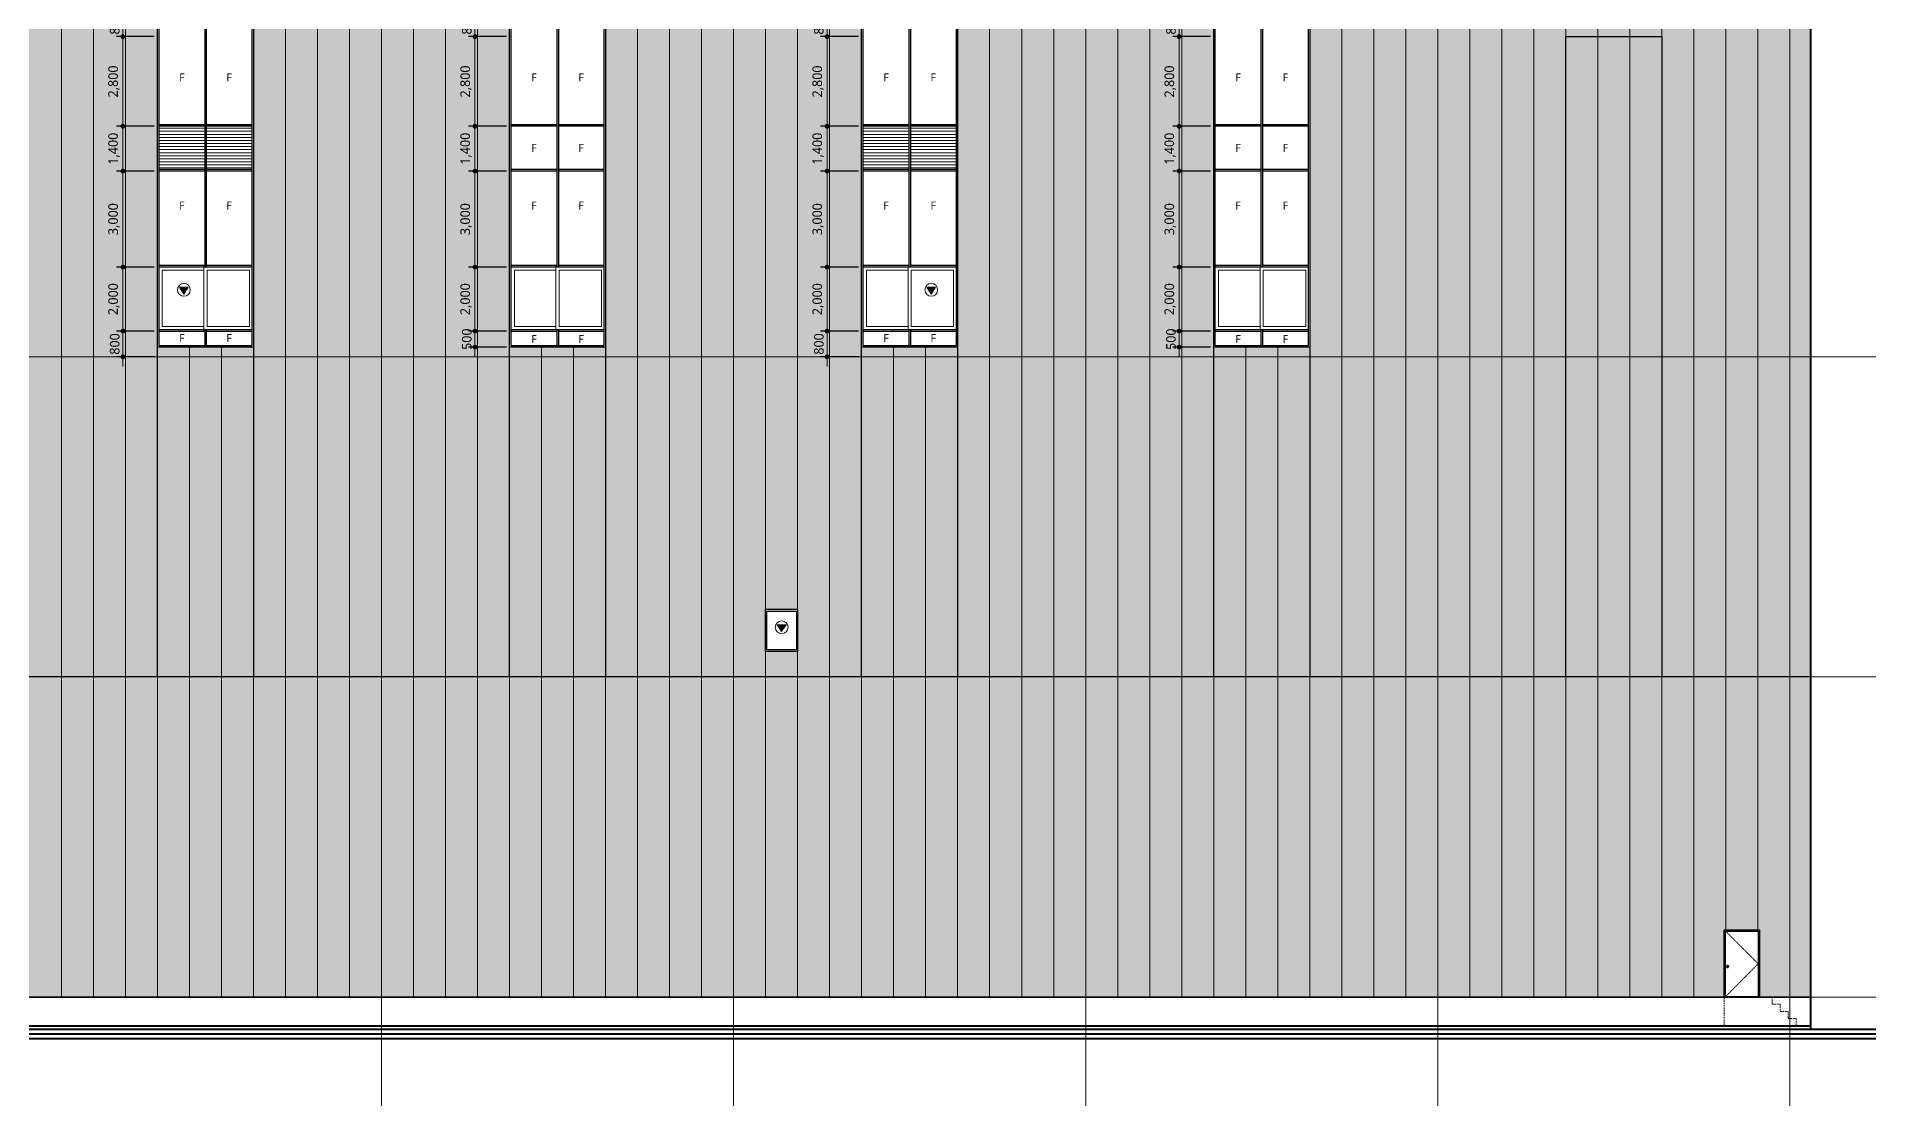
# Model space of a CAD drawing. Header units: millimetres. Extents: x 1680000 to 3024000, y 712800 to 950400.
# Drawn here: x 2558685 to 2615913, y 782194 to 815360 of the extents above; entities that cross this region are included whole.
import ezdxf
from ezdxf.enums import TextEntityAlignment as Align

# ---------------------------------------------------------------- set-up
doc = ezdxf.new("R2010")
doc.units = ezdxf.units.MM
doc.set_wipeout_variables(frame=1)
for name, pattern in [('CEN', [62, 60, -1, 0, -1]), ('DASHDOT', [1, 0.5, -0.25, 0, -0.25]), ('HID', [2, 1.1, -0.9]), ('HIDDEN', [0.375, 0.25, -0.125])]:
    doc.linetypes.add(name, pattern=pattern)
doc.layers.get('Defpoints').update_dxf_attribs({"color": 140})
for name, color, linetype, lineweight in [('A-AXIS-LINE', 1, 'CEN', 15), ('A-DWXK-OPEN', 1, 'HID', 15), ('A-DWXM-WIND', 4, 'Continuous', 25), ('A-ELEV-LIN1', 2, 'Continuous', 40), ('A-ELEV-LIN2', 7, 'Continuous', 25), ('A-ELEV-LIN3', 8, 'Continuous', 18), ('A-ELEV-WIN', 4, 'Continuous', 25), ('A-MKXS-TEXT1', 3, 'Continuous', 25), ('A-XXXX-HID', 8, 'HIDDEN', 18)]:
    doc.layers.add(name, color=color, linetype=linetype, lineweight=lineweight)
doc.layers.add('A-XXXX-NPLT', color=144, linetype='Continuous', lineweight=15, plot=False)
doc.layers.add('WINELEV', color=4, linetype='Continuous')
doc.layers.add('입면색상', color=7, linetype='Continuous')
doc.styles.add('HY울릉도L', font='')
doc.styles.add('맑은고딕', font='malgun.ttf')
doc.styles.get('HY울릉도L').set_extended_font_data('HYwulM')
doc.dimstyles.new('CDIM', dxfattribs={"dimtxt": 3, "dimasz": 1.5, "dimexe": 2, "dimexo": 1, "dimgap": 1, "dimtad": 1, "dimdec": 0, "dimrnd": 0.5, "dimzin": 0, "dimdsep": 32, "dimlunit": 6, "dimtxsty": 'HY울릉도L', "dimblk1": '_CIDOT', "dimblk2": '_CIDOT', "dimsah": 1, "dimcen": 5.5, "dimclrd": 2, "dimclre": 2, "dimclrt": 7, "dimadec": 0, "dimazin": 0, "dimtfac": 1, "dimtdec": 0, "dimtix": 1, "dimtmove": 2, "dimatfit": 1, "dimldrblk": '_CIDOT', "dimfxl": 1, "dimtolj": 1, "dimtzin": 0, "dimlwd": -1, "dimarcsym": 0})

# ---------------------------------------------------------------- blocks, each defined once
blk = doc.blocks.new('_CIDOT')
at = {"color": 0, "linetype": 'ByBlock'}
blk.add_line((2, 0), (-1, 0), dxfattribs=at)
at = {"color": 0, "linetype": 'ByBlock', "const_width": 0.5}
blk.add_lwpolyline([(-0.25, 0, 1), (0.25, 0, 1)], format="xyb", close=True, dxfattribs=at)
blk = doc.blocks.new('*D61')
at = {"layer": 'A-XXXX-NPLT', "transparency": 16777216}
for p, q in [((-1080, 10950), (-1080, 11100)), ((-1080, 10800), (-1080, 10000)), ((-1080, 9850), (-1080, 9700))]:
    blk.add_line(p, q, dxfattribs=at)
at = {"layer": 'A-XXXX-NPLT', "lineweight": -2, "transparency": 16777216}
for p, q in [((-100, 10800), (-1280, 10800)), ((-100, 10000), (-1280, 10000))]:
    blk.add_line(p, q, dxfattribs=at)
at = {"layer": 'Defpoints', "color": 0, "transparency": 16777216}
for p in [(0, 10800), (-1080, 10000), (0, 10000)]:
    blk.add_point(p, dxfattribs=at)
at = {"layer": 'A-XXXX-NPLT', "transparency": 16777216, "xscale": 150, "yscale": 150, "zscale": 150}
for p, rotation in [((-1080, 10800), 270), ((-1080, 10000), 90)]:
    blk.add_blockref('_CIDOT', p, dxfattribs=dict(at, rotation=rotation))
at = {"layer": 'A-XXXX-NPLT', "color": 3, "transparency": 16777216, "insert": (-1335, 10400), "char_height": 300, "attachment_point": 5, "rotation": 90, "style": '맑은고딕'}
blk.add_mtext('\\A1;800', dxfattribs=at)
blk = doc.blocks.new('*D66')
at = {"layer": 'A-XXXX-NPLT', "lineweight": -2, "transparency": 16777216}
for p, q in [((-100, 800), (-1280, 800)), ((-100, 300), (-1280, 300))]:
    blk.add_line(p, q, dxfattribs=at)
at = {"layer": 'A-XXXX-NPLT', "transparency": 16777216}
for p, q in [((-1080, 950), (-1080, 1100)), ((-1080, 800), (-1080, 300)), ((-1080, 150), (-1080, 0))]:
    blk.add_line(p, q, dxfattribs=at)
at = {"layer": 'Defpoints', "color": 0, "transparency": 16777216}
for p in [(0, 800), (-1080, 300), (0, 300)]:
    blk.add_point(p, dxfattribs=at)
at = {"layer": 'A-XXXX-NPLT', "transparency": 16777216, "xscale": 150, "yscale": 150, "zscale": 150}
for p, rotation in [((-1080, 800), 270), ((-1080, 300), 90)]:
    blk.add_blockref('_CIDOT', p, dxfattribs=dict(at, rotation=rotation))
at = {"layer": 'A-XXXX-NPLT', "color": 3, "transparency": 16777216, "insert": (-1335, 550), "char_height": 300, "attachment_point": 5, "rotation": 90, "style": '맑은고딕'}
blk.add_mtext('\\A1;500', dxfattribs=at)
blk = doc.blocks.new('*D67')
at = {"layer": 'A-XXXX-NPLT', "lineweight": -2, "transparency": 16777216}
for p, q in [((-100, 2800), (-1280, 2800)), ((-100, 800), (-1280, 800))]:
    blk.add_line(p, q, dxfattribs=at)
at = {"layer": 'A-XXXX-NPLT', "transparency": 16777216}
blk.add_line((-1080, 950), (-1080, 2650), dxfattribs=at)
at = {"layer": 'Defpoints', "color": 0, "transparency": 16777216}
for p in [(-1080, 2800), (0, 2800), (0, 800)]:
    blk.add_point(p, dxfattribs=at)
at = {"layer": 'A-XXXX-NPLT', "transparency": 16777216, "xscale": 150, "yscale": 150, "zscale": 150}
for p, rotation in [((-1080, 2800), 90), ((-1080, 800), 270)]:
    blk.add_blockref('_CIDOT', p, dxfattribs=dict(at, rotation=rotation))
at = {"layer": 'A-XXXX-NPLT', "color": 3, "transparency": 16777216, "insert": (-1360, 1800), "char_height": 300, "attachment_point": 5, "rotation": 90, "style": '맑은고딕'}
blk.add_mtext('\\A1;2,000', dxfattribs=at)
blk = doc.blocks.new('*D68')
at = {"layer": 'A-XXXX-NPLT', "lineweight": -2, "transparency": 16777216}
for p, q in [((-100, 10000), (-1280, 10000)), ((-100, 7200), (-1280, 7200))]:
    blk.add_line(p, q, dxfattribs=at)
at = {"layer": 'A-XXXX-NPLT', "transparency": 16777216}
blk.add_line((-1080, 7350), (-1080, 9850), dxfattribs=at)
at = {"layer": 'Defpoints', "color": 0, "transparency": 16777216}
for p in [(-1080, 10000), (0, 10000), (0, 7200)]:
    blk.add_point(p, dxfattribs=at)
at = {"layer": 'A-XXXX-NPLT', "transparency": 16777216, "xscale": 150, "yscale": 150, "zscale": 150}
for p, rotation in [((-1080, 10000), 90), ((-1080, 7200), 270)]:
    blk.add_blockref('_CIDOT', p, dxfattribs=dict(at, rotation=rotation))
at = {"layer": 'A-XXXX-NPLT', "color": 3, "transparency": 16777216, "insert": (-1360, 8600), "char_height": 300, "attachment_point": 5, "rotation": 90, "style": '맑은고딕'}
blk.add_mtext('\\A1;2,800', dxfattribs=at)
blk = doc.blocks.new('*D69')
at = {"layer": 'A-XXXX-NPLT', "lineweight": -2, "transparency": 16777216}
for p, q in [((-100, 7200), (-1280, 7200)), ((-100, 5800), (-1280, 5800))]:
    blk.add_line(p, q, dxfattribs=at)
at = {"layer": 'A-XXXX-NPLT', "transparency": 16777216}
blk.add_line((-1080, 7050), (-1080, 5950), dxfattribs=at)
at = {"layer": 'Defpoints', "color": 0, "transparency": 16777216}
for p in [(0, 7200), (-1080, 5800), (0, 5800)]:
    blk.add_point(p, dxfattribs=at)
at = {"layer": 'A-XXXX-NPLT', "transparency": 16777216, "xscale": 150, "yscale": 150, "zscale": 150}
for p, rotation in [((-1080, 7200), 90), ((-1080, 5800), 270)]:
    blk.add_blockref('_CIDOT', p, dxfattribs=dict(at, rotation=rotation))
at = {"layer": 'A-XXXX-NPLT', "color": 3, "transparency": 16777216, "insert": (-1361, 6500), "char_height": 300, "attachment_point": 5, "rotation": 90, "style": '맑은고딕'}
blk.add_mtext('\\A1;1,400', dxfattribs=at)
blk = doc.blocks.new('*D70')
at = {"layer": 'A-XXXX-NPLT', "lineweight": -2, "transparency": 16777216}
for p, q in [((-100, 5800), (-1280, 5800)), ((-100, 2800), (-1280, 2800))]:
    blk.add_line(p, q, dxfattribs=at)
at = {"layer": 'A-XXXX-NPLT', "transparency": 16777216}
blk.add_line((-1080, 5650), (-1080, 2950), dxfattribs=at)
at = {"layer": 'Defpoints', "color": 0, "transparency": 16777216}
for p in [(0, 5800), (-1080, 2800), (0, 2800)]:
    blk.add_point(p, dxfattribs=at)
at = {"layer": 'A-XXXX-NPLT', "transparency": 16777216, "xscale": 150, "yscale": 150, "zscale": 150}
for p, rotation in [((-1080, 5800), 90), ((-1080, 2800), 270)]:
    blk.add_blockref('_CIDOT', p, dxfattribs=dict(at, rotation=rotation))
at = {"layer": 'A-XXXX-NPLT', "color": 3, "transparency": 16777216, "insert": (-1360, 4300), "char_height": 300, "attachment_point": 5, "rotation": 90, "style": '맑은고딕'}
blk.add_mtext('\\A1;3,000', dxfattribs=at)
blk = doc.blocks.new('axis')
at = {"layer": 'A-AXIS-LINE'}
for p, q in [((4621438.1, -411118.7), (4883538.1, -411118.7)), ((4621438.1, -421118.7), (4883538.1, -421118.7)), ((4621438.1, -431118.7), (4883538.1, -431118.7)), ((4621438.1, -432118.7), (4883538.1, -432118.7))]:
    blk.add_line(p, q, dxfattribs=at)
blk = doc.blocks.new('*D36')
at = {"layer": 'A-XXXX-NPLT', "transparency": 16777216}
for p, q in [((-1080, 10850), (-1080, 11000)), ((-1080, 10700), (-1080, 9900)), ((-1080, 9750), (-1080, 9600))]:
    blk.add_line(p, q, dxfattribs=at)
at = {"layer": 'A-XXXX-NPLT', "lineweight": -2, "transparency": 16777216}
for p, q in [((-100, 10700), (-1280, 10700)), ((-100, 9900), (-1280, 9900))]:
    blk.add_line(p, q, dxfattribs=at)
at = {"layer": 'Defpoints', "color": 0, "transparency": 16777216}
for p in [(0, 10700), (-1080, 9900), (0, 9900)]:
    blk.add_point(p, dxfattribs=at)
at = {"layer": 'A-XXXX-NPLT', "transparency": 16777216, "xscale": 150, "yscale": 150, "zscale": 150}
for p, rotation in [((-1080, 10700), 270), ((-1080, 9900), 90)]:
    blk.add_blockref('_CIDOT', p, dxfattribs=dict(at, rotation=rotation))
at = {"layer": 'A-XXXX-NPLT', "color": 3, "transparency": 16777216, "insert": (-1335, 10300), "char_height": 300, "attachment_point": 5, "rotation": 90, "style": '맑은고딕'}
blk.add_mtext('\\A1;800', dxfattribs=at)
blk = doc.blocks.new('*D41')
at = {"layer": 'A-XXXX-NPLT', "lineweight": -2, "transparency": 16777216}
for p, q in [((-100, 700), (-1280, 700)), ((-100, -100), (-1280, -100))]:
    blk.add_line(p, q, dxfattribs=at)
at = {"layer": 'A-XXXX-NPLT', "transparency": 16777216}
for p, q in [((-1080, 850), (-1080, 1000)), ((-1080, 700), (-1080, -100)), ((-1080, -250), (-1080, -400))]:
    blk.add_line(p, q, dxfattribs=at)
at = {"layer": 'Defpoints', "color": 0, "transparency": 16777216}
for p in [(0, 700), (-1080, -100), (0, -100)]:
    blk.add_point(p, dxfattribs=at)
at = {"layer": 'A-XXXX-NPLT', "transparency": 16777216, "xscale": 150, "yscale": 150, "zscale": 150}
for p, rotation in [((-1080, 700), 270), ((-1080, -100), 90)]:
    blk.add_blockref('_CIDOT', p, dxfattribs=dict(at, rotation=rotation))
at = {"layer": 'A-XXXX-NPLT', "color": 3, "transparency": 16777216, "insert": (-1335, 300), "char_height": 300, "attachment_point": 5, "rotation": 90, "style": '맑은고딕'}
blk.add_mtext('\\A1;800', dxfattribs=at)
blk = doc.blocks.new('*D42')
at = {"layer": 'A-XXXX-NPLT', "lineweight": -2, "transparency": 16777216}
for p, q in [((-100, 2700), (-1280, 2700)), ((-100, 700), (-1280, 700))]:
    blk.add_line(p, q, dxfattribs=at)
at = {"layer": 'A-XXXX-NPLT', "transparency": 16777216}
blk.add_line((-1080, 850), (-1080, 2550), dxfattribs=at)
at = {"layer": 'Defpoints', "color": 0, "transparency": 16777216}
for p in [(-1080, 2700), (0, 2700), (0, 700)]:
    blk.add_point(p, dxfattribs=at)
at = {"layer": 'A-XXXX-NPLT', "transparency": 16777216, "xscale": 150, "yscale": 150, "zscale": 150}
for p, rotation in [((-1080, 2700), 90), ((-1080, 700), 270)]:
    blk.add_blockref('_CIDOT', p, dxfattribs=dict(at, rotation=rotation))
at = {"layer": 'A-XXXX-NPLT', "color": 3, "transparency": 16777216, "insert": (-1360, 1700), "char_height": 300, "attachment_point": 5, "rotation": 90, "style": '맑은고딕'}
blk.add_mtext('\\A1;2,000', dxfattribs=at)
blk = doc.blocks.new('*D43')
at = {"layer": 'A-XXXX-NPLT', "lineweight": -2, "transparency": 16777216}
for p, q in [((-100, 9900), (-1280, 9900)), ((-100, 7100), (-1280, 7100))]:
    blk.add_line(p, q, dxfattribs=at)
at = {"layer": 'A-XXXX-NPLT', "transparency": 16777216}
blk.add_line((-1080, 7250), (-1080, 9750), dxfattribs=at)
at = {"layer": 'Defpoints', "color": 0, "transparency": 16777216}
for p in [(-1080, 9900), (0, 9900), (0, 7100)]:
    blk.add_point(p, dxfattribs=at)
at = {"layer": 'A-XXXX-NPLT', "transparency": 16777216, "xscale": 150, "yscale": 150, "zscale": 150}
for p, rotation in [((-1080, 9900), 90), ((-1080, 7100), 270)]:
    blk.add_blockref('_CIDOT', p, dxfattribs=dict(at, rotation=rotation))
at = {"layer": 'A-XXXX-NPLT', "color": 3, "transparency": 16777216, "insert": (-1360, 8500), "char_height": 300, "attachment_point": 5, "rotation": 90, "style": '맑은고딕'}
blk.add_mtext('\\A1;2,800', dxfattribs=at)
blk = doc.blocks.new('*D44')
at = {"layer": 'A-XXXX-NPLT', "lineweight": -2, "transparency": 16777216}
for p, q in [((-100, 7100), (-1280, 7100)), ((-100, 5700), (-1280, 5700))]:
    blk.add_line(p, q, dxfattribs=at)
at = {"layer": 'A-XXXX-NPLT', "transparency": 16777216}
blk.add_line((-1080, 6950), (-1080, 5850), dxfattribs=at)
at = {"layer": 'Defpoints', "color": 0, "transparency": 16777216}
for p in [(0, 7100), (-1080, 5700), (0, 5700)]:
    blk.add_point(p, dxfattribs=at)
at = {"layer": 'A-XXXX-NPLT', "transparency": 16777216, "xscale": 150, "yscale": 150, "zscale": 150}
for p, rotation in [((-1080, 7100), 90), ((-1080, 5700), 270)]:
    blk.add_blockref('_CIDOT', p, dxfattribs=dict(at, rotation=rotation))
at = {"layer": 'A-XXXX-NPLT', "color": 3, "transparency": 16777216, "insert": (-1361, 6400), "char_height": 300, "attachment_point": 5, "rotation": 90, "style": '맑은고딕'}
blk.add_mtext('\\A1;1,400', dxfattribs=at)
blk = doc.blocks.new('*D45')
at = {"layer": 'A-XXXX-NPLT', "lineweight": -2, "transparency": 16777216}
for p, q in [((-100, 5700), (-1280, 5700)), ((-100, 2700), (-1280, 2700))]:
    blk.add_line(p, q, dxfattribs=at)
at = {"layer": 'A-XXXX-NPLT', "transparency": 16777216}
blk.add_line((-1080, 5550), (-1080, 2850), dxfattribs=at)
at = {"layer": 'Defpoints', "color": 0, "transparency": 16777216}
for p in [(0, 5700), (-1080, 2700), (0, 2700)]:
    blk.add_point(p, dxfattribs=at)
at = {"layer": 'A-XXXX-NPLT', "transparency": 16777216, "xscale": 150, "yscale": 150, "zscale": 150}
for p, rotation in [((-1080, 5700), 90), ((-1080, 2700), 270)]:
    blk.add_blockref('_CIDOT', p, dxfattribs=dict(at, rotation=rotation))
at = {"layer": 'A-XXXX-NPLT', "color": 3, "transparency": 16777216, "insert": (-1360, 4200), "char_height": 300, "attachment_point": 5, "rotation": 90, "style": '맑은고딕'}
blk.add_mtext('\\A1;3,000', dxfattribs=at)
blk = doc.blocks.new('소방관진입창')
at = {"layer": 'A-DWXK-OPEN', "linetype": 'Continuous', "ltscale": 50, "true_color": 0xcd2027}
h = blk.add_hatch(color=242, dxfattribs=at)
h.dxf.hatch_style = 1
h.paths.add_polyline_path([(138, 80), (-138, 80), (0, -130)])
at = {"layer": 'A-DWXK-OPEN', "color": 242, "linetype": 'Continuous', "ltscale": 50, "true_color": 0xcd2027}
blk.add_lwpolyline([(-138, 80), (0, -130), (138, 80)], close=True, dxfattribs=at)
blk.add_circle((0, 0), 200, dxfattribs=at)
blk = doc.blocks.new('3f소방창')
blk.add_wipeout([(-10, -200), (-10, -1500), (1010, -1500), (1010, -200)]).dxf.layer = 'A-ELEV-LIN3'
at = {"layer": 'A-ELEV-WIN'}
blk.add_lwpolyline([(1010, -1500), (1010, -200), (-10, -200), (-10, -1500), (1010, -1500)], dxfattribs=at)
blk.add_lwpolyline([(40, -1450), (40, -250), (960, -250), (960, -1450)], close=True, dxfattribs=at)
blk = doc.blocks.new('FSD2')
blk.add_wipeout([(0, 2100), (0, 0), (1100, 0), (1100, 2100)]).dxf.layer = 'A-ELEV-LIN3'
at = {"layer": 'A-DWXK-OPEN', "linetype": 'DASHDOT', "ltscale": 10}
blk.add_lwpolyline([(1060, 2060), (40, 1037.5), (1060, 10)], dxfattribs=at)
at = {"layer": 'A-DWXM-WIND', "extrusion": (0, 0, -1)}
for p, q in [((946, 950), (1054, 950)), ((1000, 1004), (1000, 896))]:
    blk.add_line(p, q, dxfattribs=at)
at = {"layer": 'A-DWXM-WIND'}
blk.add_lwpolyline([(0, 0), (1100, 0), (1100, 2100), (0, 2100)], close=True, dxfattribs=at)
blk.add_lwpolyline([(1060, 0), (1060, 2060), (40, 2060), (40, 0)], dxfattribs=at)
at = {"layer": 'A-DWXM-WIND', "extrusion": (0, 0, -1)}
blk.add_circle((-1000, 950), 30, dxfattribs=at)
at = {"layer": 'WINELEV'}
blk.add_lwpolyline([(40, 10), (1060, 10)], dxfattribs=at)
blk = doc.blocks.new('입면창_그릴x')
blk.add_wipeout([(0, 50150), (3000, 50150), (3000, 300), (0, 300)]).dxf.layer = 'A-ELEV-LIN3'
at = {"layer": 'A-ELEV-LIN3', "color": 253}
for points in [[(1450, 950), (150, 950), (150, 2700), (1450, 2700)], [(1450, 2800), (1450, 850)]]:
    blk.add_lwpolyline(points, dxfattribs=at)
blk.add_lwpolyline([(1550, 2700), (2875, 2700), (2875, 950), (1550, 950)], close=True, dxfattribs=at)
at = {"layer": 'A-ELEV-WIN'}
for p, q in [((50, 850), (2950, 850)), ((50, 800), (1475, 800)), ((1475, 850), (1475, 350)), ((1525, 850), (1525, 350)), ((1525, 800), (2950, 800)), ((50, 350), (2950, 350))]:
    blk.add_line(p, q, dxfattribs=at)
blk.add_lwpolyline([(3000, 300), (0, 300), (0, 50150), (3000, 50150)], close=True, dxfattribs=at)
for points in [[(50, 350), (50, 50100), (2950, 50100), (2950, 350)], [(1475, 10850), (1475, 2800)], [(1525, 10850), (1525, 2800)], [(1475, 7250), (50, 7250)], [(1475, 7200), (50, 7200)], [(2950, 7250), (1525, 7250)], [(2950, 7200), (1525, 7200)], [(1475, 5850), (50, 5850)], [(1475, 5800), (50, 5800)], [(2950, 5850), (1525, 5850)], [(2950, 5800), (1525, 5800)], [(1475, 2850), (50, 2850)], [(2950, 2800), (50, 2800)], [(2950, 2850), (1525, 2850)]]:
    blk.add_lwpolyline(points, dxfattribs=at)
at = {"layer": 'A-MKXS-TEXT1', "style": '맑은고딕'}
for p in [(762.5, 8725), (2237.5, 8725), (762.5, 6525), (2237.5, 6525), (762.5, 4725), (2237.5, 4725), (762.5, 552.7), (2237.5, 552.7)]:
    blk.add_text('F', height=250, dxfattribs=at).set_placement(p, align=Align.MIDDLE_CENTER)
at = {"layer": 'A-XXXX-NPLT'}
for p1, p2, picture, middle in [((0, 10800), (0, 10000), '*D61', (-1335, 10400)), ((0, 800), (0, 300), '*D66', (-1335, 550))]:
    dim = blk.add_aligned_dim(p1=p1, p2=p2, distance=-1080, dimstyle='CDIM', override={"dimscale": 100, "dimtxsty": '맑은고딕', "dimclrd": 256, "dimclre": 256, "dimclrt": 3}, dxfattribs=at)
    dim.commit()
    dim.dimension.update_dxf_attribs({"geometry": picture, "text_midpoint": middle})
for base, p1, p2, picture, middle in [((-1080, 10000), (0, 7200), (0, 10000), '*D68', (-1360.2, 8600)), ((-1080, 5800), (0, 7200), (0, 5800), '*D69', (-1361, 6500)), ((-1080, 2800), (0, 5800), (0, 2800), '*D70', (-1360.2, 4300)), ((-1080, 2800), (0, 800), (0, 2800), '*D67', (-1360.2, 1800))]:
    dim = blk.add_linear_dim(base=base, p1=p1, p2=p2, angle=90, dimstyle='CDIM', override={"dimscale": 100, "dimtxsty": '맑은고딕', "dimclrd": 256, "dimclre": 256, "dimclrt": 3}, dxfattribs=at)
    dim.commit()
    dim.dimension.update_dxf_attribs({"geometry": picture, "text_midpoint": middle})
blk = doc.blocks.new('입면창2')
blk.add_wipeout([(0, 50050), (3000, 50050), (3000, 200), (0, 200)]).dxf.layer = 'A-ELEV-LIN3'
at = {"layer": 'A-ELEV-LIN3'}
h = blk.add_hatch(dxfattribs=at)
h.set_pattern_fill('ANSI31', color=253, scale=30, angle=315)
h.set_pattern_definition([(0, (-59545.61, -102760), (2e-14, 95.25), [])])
h.paths.add_polyline_path([(2950, 5750), (2950, 7100), (1525, 7100), (1525, 5750)])
h.paths.add_polyline_path([(50, 7100), (50, 5750), (1475, 5750), (1475, 7100)])
at = {"layer": 'A-ELEV-LIN3', "color": 253}
for points in [[(1450, 850), (150, 850), (150, 2600), (1450, 2600)], [(1450, 2700), (1450, 750)]]:
    blk.add_lwpolyline(points, dxfattribs=at)
blk.add_lwpolyline([(1550, 2600), (2875, 2600), (2875, 850), (1550, 850)], close=True, dxfattribs=at)
at = {"layer": 'A-ELEV-WIN'}
for p, q in [((50, 750), (2950, 750)), ((50, 700), (1475, 700)), ((1475, 750), (1475, 250)), ((1525, 750), (1525, 250)), ((1525, 700), (2950, 700)), ((50, 250), (2950, 250))]:
    blk.add_line(p, q, dxfattribs=at)
blk.add_lwpolyline([(3000, 200), (0, 200), (0, 50050), (3000, 50050)], close=True, dxfattribs=at)
for points in [[(50, 250), (50, 50000), (2950, 50000), (2950, 250)], [(1475, 10750), (1475, 2700)], [(1525, 10750), (1525, 2700)], [(1475, 7150), (50, 7150)], [(1475, 7100), (50, 7100)], [(2950, 7150), (1525, 7150)], [(2950, 7100), (1525, 7100)], [(1475, 5750), (50, 5750)], [(2950, 5750), (1525, 5750)], [(1475, 5700), (50, 5700)], [(2950, 5700), (1525, 5700)], [(1475, 2750), (50, 2750)], [(2950, 2700), (50, 2700)], [(2950, 2750), (1525, 2750)]]:
    blk.add_lwpolyline(points, dxfattribs=at)
at = {"layer": 'A-MKXS-TEXT1', "style": '맑은고딕'}
for p in [(762.5, 8625), (2237.5, 8625), (762.5, 4625), (2237.5, 4625), (762.5, 485.5), (2237.5, 485.5)]:
    blk.add_text('F', height=250, dxfattribs=at).set_placement(p, align=Align.MIDDLE_CENTER)
at = {"layer": 'A-XXXX-NPLT'}
for p1, p2, picture, middle in [((0, 10700), (0, 9900), '*D36', (-1335, 10300)), ((0, 700), (0, -100), '*D41', (-1335, 300))]:
    dim = blk.add_aligned_dim(p1=p1, p2=p2, distance=-1080, dimstyle='CDIM', override={"dimscale": 100, "dimtxsty": '맑은고딕', "dimclrd": 256, "dimclre": 256, "dimclrt": 3}, dxfattribs=at)
    dim.commit()
    dim.dimension.update_dxf_attribs({"geometry": picture, "text_midpoint": middle})
for base, p1, p2, picture, middle in [((-1080, 9900), (0, 7100), (0, 9900), '*D43', (-1360.2, 8500)), ((-1080, 5700), (0, 7100), (0, 5700), '*D44', (-1361, 6400)), ((-1080, 2700), (0, 5700), (0, 2700), '*D45', (-1360.2, 4200)), ((-1080, 2700), (0, 700), (0, 2700), '*D42', (-1360.2, 1700))]:
    dim = blk.add_linear_dim(base=base, p1=p1, p2=p2, angle=90, dimstyle='CDIM', override={"dimscale": 100, "dimtxsty": '맑은고딕', "dimclrd": 256, "dimclre": 256, "dimclrt": 3}, dxfattribs=at)
    dim.commit()
    dim.dimension.update_dxf_attribs({"geometry": picture, "text_midpoint": middle})

msp = doc.modelspace()

# ---------------------------------------------------------------- hatches: boundary and pattern name
at = {"layer": '입면색상', "true_color": 0x435254}
h = msp.add_hatch(color=251, dxfattribs=at)
h.dxf.hatch_style = 1
h.paths.add_polyline_path([(2556510, 788910), (2556510, 785810), (2550410, 785810), (2550410, 788910)], flags=16)
h.paths.add_polyline_path([(2606460, 815360), (2609460, 815360), (2609460, 795360), (2606460, 795360)])
h.paths.add_polyline_path([(2595460, 815360), (2598460, 815360), (2598460, 795360), (2595460, 795360)])
h.paths.add_polyline_path([(2584460, 815360), (2587460, 815360), (2587460, 795360), (2584460, 795360)])
h.paths.add_polyline_path([(2573460, 815360), (2576460, 815360), (2576460, 795360), (2573460, 795360)])
h.paths.add_polyline_path([(2562460, 815360), (2565460, 815360), (2565460, 795360), (2562460, 795360)])
h.paths.add_polyline_path([(2547460, 815360), (2614110, 815360), (2614110, 816360), (2547460, 816360)])
h.paths.add_polyline_path([(2584460, 835360), (2587460, 835360), (2587460, 816360), (2584460, 816360)])
h.paths.add_polyline_path([(2573460, 835360), (2576460, 835360), (2576460, 816360), (2573460, 816360)])
h.paths.add_polyline_path([(2562460, 835360), (2565460, 835360), (2565460, 816360), (2562460, 816360)])
h.paths.add_polyline_path([(2551460, 835360), (2554460, 835360), (2554460, 816360), (2551460, 816360)])
h.paths.add_polyline_path([(2547460, 835360), (2587460, 835360), (2587460, 836360), (2547460, 836360)])
h.paths.add_polyline_path([(2551460, 857010), (2554460, 857010), (2554460, 836360), (2551460, 836360)])
h.paths.add_polyline_path([(2562460, 857010), (2565460, 857010), (2565460, 836360), (2562460, 836360)])
h.paths.add_polyline_path([(2432810, 815360), (2433960, 815360), (2433960, 795360), (2432810, 795360)])
h.paths.add_polyline_path([(2421810, 815360), (2424810, 815360), (2424810, 795360), (2421810, 795360)])
h.paths.add_polyline_path([(2432810, 835360), (2433960, 835360), (2433960, 816360), (2432810, 816360)])
h.paths.add_polyline_path([(2421810, 835360), (2424810, 835360), (2424810, 816360), (2421810, 816360)])
h.paths.add_polyline_path([(2416810, 835360), (2433960, 835360), (2433960, 836360), (2416810, 836360)])
h.paths.add_polyline_path([(2416810, 815360), (2433960, 815360), (2433960, 816360), (2416810, 816360)])
h.paths.add_polyline_path([(2421810, 857010), (2424810, 857010), (2424810, 836360), (2421810, 836360)])
h.paths.add_polyline_path([(2446810, 857010), (2443810, 857010), (2443810, 851470.5), (2446810, 851759.7)])
h.paths.add_polyline_path([(2416810, 785360), (2433960, 785360), (2433960, 795360), (2432810, 795360), (2416810, 795360)])
h.paths.add_polyline_path([(2550410, 790260), (2550410, 793360), (2550399.1, 793360), (2550399.1, 790260)], flags=16)
h.paths.add_polyline_path([(2547460, 785360), (2614110, 785360), (2614110, 795360), (2547460, 795360)])
h.paths.add_polyline_path([(2551460, 800260), (2554460, 800260), (2554460, 815360), (2551460, 815360)])
h.paths.add_polyline_path([(2554460, 800260), (2551460, 800260), (2551460, 795360), (2554460, 795360)])
h.paths.add_polyline_path([(2487810, 855724.9), (2490810, 856015.1), (2490810, 857010), (2487810, 857010)])
h.paths.add_polyline_path([(2476810, 854661.1), (2479810.4, 854951.3), (2479810, 857010), (2476810, 857010)])
h.paths.add_polyline_path([(2465810, 853597.3), (2468810, 853887.4), (2468810, 857010), (2465810, 857010)])
h.paths.add_polyline_path([(2454810, 852533.4), (2457810, 852823.6), (2457810, 857010), (2454810, 857010)])
h.paths.add_polyline_path([(2433960, 850367), (2433960, 850517), (2435810, 850695.9), (2435810, 857010), (2432810, 857010), (2432810, 836360), (2433960, 836360), (2433960, 850367)])
h.paths.add_polyline_path([(2587460, 857010), (2584460, 857010), (2584460, 836360), (2587460, 836360)])
h.paths.add_polyline_path([(2576460, 857010), (2573460, 857010), (2573460, 836360), (2576460, 836360)])
at = {"layer": '입면색상', "true_color": 0xcad1d3}
h = msp.add_hatch(color=254, dxfattribs=at)
h.dxf.hatch_style = 1
h.paths.add_polyline_path([(2551460, 857010), (2547460, 857010), (2547460, 836360), (2551460, 836360)])
h.paths.add_polyline_path([(2551460, 835360), (2547460, 835360), (2547460, 816360), (2551460, 816360)])
h.paths.add_polyline_path([(2562460, 857010), (2554460, 857010), (2554460, 836360), (2562460, 836360)])
h.paths.add_polyline_path([(2573460, 857010), (2565460, 857010), (2565460, 836360), (2573460, 836360)])
h.paths.add_polyline_path([(2421810, 857010), (2416810, 857010), (2416810, 836360), (2421810, 836360)])
h.paths.add_polyline_path([(2432810, 857010), (2424810, 857010), (2424810, 836360), (2432810, 836360)])
h.paths.add_polyline_path([(2421810, 835360), (2416810, 835360), (2416810, 816360), (2421810, 816360)])
h.paths.add_polyline_path([(2432810, 835360), (2424810, 835360), (2424810, 816360), (2432810, 816360)])
h.paths.add_polyline_path([(2432810, 815360), (2424810, 815360), (2424810, 795360), (2432810, 795360)])
h.paths.add_polyline_path([(2421810, 815360), (2416810, 815360), (2416810, 795360), (2421810, 795360)])
h.paths.add_polyline_path([(2573460, 835360), (2565460, 835360), (2565460, 816360), (2573460, 816360)])
h.paths.add_polyline_path([(2562460, 835360), (2554460, 835360), (2554460, 816360), (2562460, 816360)])
h.paths.add_polyline_path([(2573460, 815360), (2565460, 815360), (2565460, 795360), (2573460, 795360)])
h.paths.add_polyline_path([(2584460, 815360), (2576460, 815360), (2576460, 795360), (2584460, 795360)])
h.paths.add_polyline_path([(2595460, 815360), (2587460, 815360), (2587460, 795360), (2595460, 795360)])
h.paths.add_polyline_path([(2606460, 815360), (2598460, 815360), (2598460, 795360), (2606460, 795360)])
h.paths.add_polyline_path([(2614110, 815360), (2609460, 815360), (2609460, 795360), (2614110, 795360)])
h.paths.add_polyline_path([(2554460, 803360), (2554460, 800260), (2554460, 795360), (2562460, 795360), (2562460, 815360), (2554460, 815360)])
h.paths.add_polyline_path([(2584460, 857010), (2576460, 857010), (2576460, 836360), (2584460, 836360)])
h.paths.add_polyline_path([(2584460, 835360), (2576460, 835360), (2576460, 816360), (2584460, 816360)])
h.paths.add_polyline_path([(2551460, 800260), (2551460, 803360), (2551460, 815360), (2547460, 815360), (2547460, 795360), (2551460, 795360)])
h.paths.add_polyline_path([(2490810, 856015.1), (2500644.4, 856966.2), (2501097.6, 857010), (2490810, 857010)])
h.paths.add_polyline_path([(2479810, 854951.2), (2487810, 855724.9), (2487810, 857010), (2479810, 857010)])
h.paths.add_polyline_path([(2468810, 853887.4), (2476809.6, 854661.1), (2476810, 857010), (2468810, 857010)])
h.paths.add_polyline_path([(2457810, 852823.6), (2465810, 853597.3), (2465810, 857009.9), (2457810, 857010)])
h.paths.add_polyline_path([(2446810, 851760.9), (2454810, 852533.4), (2454810, 857010), (2446810, 857010)])
h.paths.add_polyline_path([(2435810, 850695.9), (2443810, 851469.6), (2443810, 857010), (2435810, 857010)])

# ---------------------------------------------------------------- linework, layer by layer
at = {"layer": 'A-AXIS-LINE'}
for p, q in [((2569460, 880860), (2569460, 764360)), ((2580460, 880860), (2580460, 764360)), ((2591460, 880860), (2591460, 764360)), ((2602460, 880860), (2602460, 764360)), ((2613460, 857010), (2613460, 764360))]:
    msp.add_line(p, q, dxfattribs=at)
at = {"layer": 'A-ELEV-LIN1'}
for points in [[(2614110, 785360), (2614110, 784360)], [(2416810, 784460), (2614110, 784460)]]:
    msp.add_lwpolyline(points, dxfattribs=at)
for points in [[(2388960, 784360), (2400981.7, 784360), (2400981.7, 784210, -0.0375), (2408981.7, 784210), (2408981.7, 784360), (2624184.7, 784360), (2624184.7, 784060, -0.0179156), (2651060, 784172, -0.0179156)], [(2388960, 784210), (2400831.7, 784210), (2400831.7, 784048.1, -0.0390204), (2409131.7, 784048.1), (2409131.7, 784210), (2624034.7, 784210), (2624034.7, 783903.8, -0.0180229), (2651060, 784021.9, -0.0180229)], [(2388960, 784060), (2400681.7, 784060), (2400681.7, 783885.6, -0.0405499), (2409281.7, 783885.6), (2409281.7, 784060), (2623884.7, 784060), (2623884.7, 783747.6, -0.0181302), (2651060, 783871.8, -0.0181302)]]:
    msp.add_lwpolyline(points, format="xyb", dxfattribs=at)
at = {"layer": 'A-ELEV-LIN3'}
for p, q in [((2559460, 785360), (2559460, 857010)), ((2560460, 785360), (2560460, 857010)), ((2566460, 785360), (2566460, 857010)), ((2567460, 785360), (2567460, 857010)), ((2568460, 785360), (2568460, 857010)), ((2569460, 785360), (2569460, 857010)), ((2570460, 785360), (2570460, 857010)), ((2571460, 785360), (2571460, 857010)), ((2577460, 785360), (2577460, 857010)), ((2578460, 785360), (2578460, 857010)), ((2579460, 785360), (2579460, 857010)), ((2580460, 785360), (2580460, 857010)), ((2581460, 785360), (2581460, 857010)), ((2582460, 785360), (2582460, 857010)), ((2588460, 785360), (2588460, 857010)), ((2589460, 785360), (2589460, 857010)), ((2590460, 785360), (2590460, 857010)), ((2591460, 785360), (2591460, 857010)), ((2592460, 785360), (2592460, 857010)), ((2593460, 785360), (2593460, 857010)), ((2599460, 785360), (2599460, 857010)), ((2600460, 785360), (2600460, 857010)), ((2601460, 785360), (2601460, 857010)), ((2602460, 785360), (2602460, 857010)), ((2603460, 785360), (2603460, 857010)), ((2604460, 785360), (2604460, 857010)), ((2605460, 785360), (2605460, 857010)), ((2606460, 785360), (2606460, 857010)), ((2607460, 785360), (2607460, 857010)), ((2608460, 785360), (2608460, 857010)), ((2609460, 785360), (2609460, 857010)), ((2610460, 785360), (2610460, 857010)), ((2611460, 785360), (2611460, 857010)), ((2612460, 785360), (2612460, 857010)), ((2613460, 784460), (2613460, 857010))]:
    msp.add_line(p, q, dxfattribs=at)
at = {"layer": '입면색상'}
for points in [[(2522960, 857010), (2614110, 857010), (2614110, 785360), (2522960, 785360)], [(2562460, 815360), (2565460, 815360), (2565460, 795360), (2562460, 795360)], [(2573460, 815360), (2576460, 815360), (2576460, 795360), (2573460, 795360)], [(2584460, 815360), (2587460, 815360), (2587460, 795360), (2584460, 795360)], [(2595460, 815360), (2598460, 815360), (2598460, 795360), (2595460, 795360)], [(2606460, 815360), (2609460, 815360), (2609460, 795360), (2606460, 795360)], [(2614110, 795360), (2522960, 795360), (2522960, 785360), (2614110, 785360)]]:
    msp.add_lwpolyline(points, close=True, dxfattribs=at)

# ---------------------------------------------------------------- next in the draw order: block references
for p in [(2573460, 805360), (2595460, 805360)]:
    msp.add_blockref('입면창_그릴x', p)

# ---------------------------------------------------------------- next in the draw order: linework, layer by layer
at = {"layer": 'A-ELEV-LIN3'}
for p, q in [((2572460, 785360), (2572460, 857010)), ((2594460, 785360), (2594460, 857010)), ((2573460, 785360), (2573460, 805660)), ((2574460, 785360), (2574460, 805660)), ((2575460, 785360), (2575460, 805660)), ((2576460, 785360), (2576460, 805660)), ((2595460, 785360), (2595460, 805660)), ((2596460, 785360), (2596460, 805660)), ((2597460, 785360), (2597460, 805660)), ((2598460, 785360), (2598460, 805660))]:
    msp.add_line(p, q, dxfattribs=at)

# ---------------------------------------------------------------- next in the draw order: block references
at = {"layer": 'A-AXIS-LINE'}
msp.add_blockref('axis', (-2232478.1, 1216478.7), dxfattribs=at)

# ---------------------------------------------------------------- next in the draw order: block references
for p in [(2562460, 805460), (2584460, 805460)]:
    msp.add_blockref('입면창2', p)

# ---------------------------------------------------------------- next in the draw order: linework, layer by layer
at = {"layer": 'A-ELEV-LIN1'}
msp.add_lwpolyline([(2522960, 785360), (2522960, 857010), (2614110, 857010), (2614110, 785360)], dxfattribs=at)
at = {"layer": 'A-ELEV-LIN3'}
for p, q in [((2561460, 785360), (2561460, 857010)), ((2583460, 785360), (2583460, 857010)), ((2562460, 785360), (2562460, 805660)), ((2563460, 785360), (2563460, 805660)), ((2564460, 785360), (2564460, 805660)), ((2565460, 785360), (2565460, 805660)), ((2584460, 785360), (2584460, 805660)), ((2585460, 785360), (2585460, 805660)), ((2586460, 785360), (2586460, 805660)), ((2587460, 785360), (2587460, 805660))]:
    msp.add_line(p, q, dxfattribs=at)

# ---------------------------------------------------------------- next in the draw order: block references
for p in [(2563285, 807450.2), (2586635, 807450.2)]:
    msp.add_blockref('소방관진입창', p)

# ---------------------------------------------------------------- next in the draw order: block references
at = {"xscale": -1}
msp.add_blockref('FSD2', (2612510, 785360), dxfattribs=at)
at = {"layer": 'A-ELEV-LIN3'}
msp.add_blockref('3f소방창', (2581460, 797660), dxfattribs=at)

# ---------------------------------------------------------------- next in the draw order: linework, layer by layer
at = {"layer": 'A-ELEV-LIN2'}
msp.add_line((2545340.3, 785360), (2614110, 785360), dxfattribs=at)
at = {"layer": 'A-XXXX-HID', "ltscale": 200}
msp.add_lwpolyline([(2611410, 785360), (2612910, 785360), (2612910, 785135), (2613160, 785135), (2613160, 784910), (2613410, 784910), (2613410, 784685), (2613660, 784685), (2613660, 784460), (2611410, 784460)], close=True, dxfattribs=at)

# ---------------------------------------------------------------- next in the draw order: block references
msp.add_blockref('소방관진입창', (2581960, 796910))

doc.saveas('drawing.dxf')
